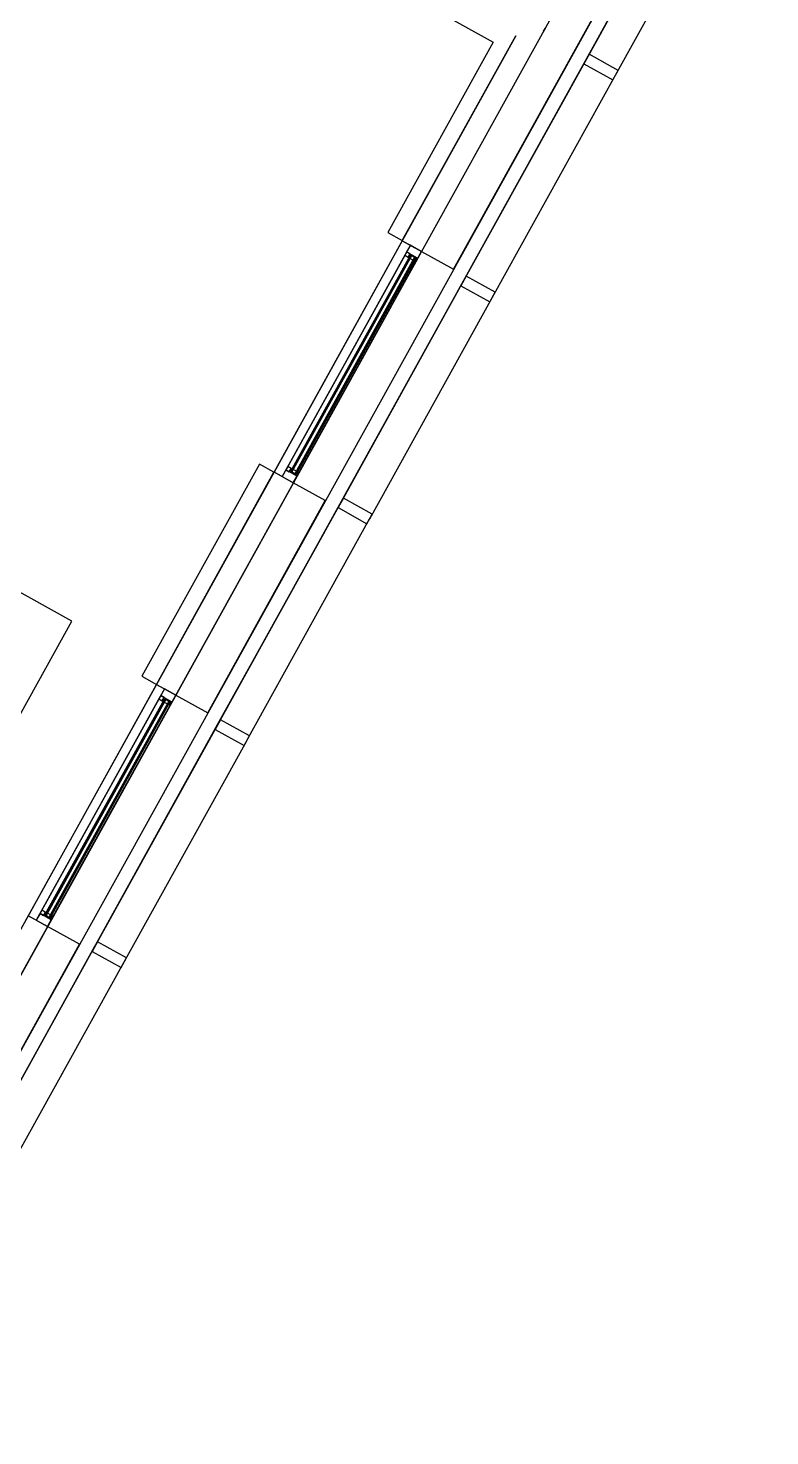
# Model space of a CAD drawing. Header units: metres. Extents: x 2.5 to 42.6, y 0.9 to 31.9.
# Drawn here: x 34.775 to 36.099, y 18.549 to 21.062 of the extents above; entities that cross this region are included whole.
import ezdxf

# ---------------------------------------------------------------- set-up
doc = ezdxf.new("R2010")
doc.units = ezdxf.units.M
for name, color, linetype in [('ARREDI', 9, 'Continuous'), ('INFISSI_VETRATE', 4, 'Continuous'), ('PARETI_STRUTTURE', 7, 'Continuous'), ('PILASTRI_SETTI', 8, 'Continuous')]:
    doc.layers.add(name, color=color, linetype=linetype)

msp = doc.modelspace()

# ---------------------------------------------------------------- linework, layer by layer
at = {"layer": 'ARREDI'}
for points in [[(35.5517, 20.6112), (35.9908, 21.4033)], [(35.1127, 19.8191), (35.2082, 19.9913), (35.5517, 20.6112)], [(35.5521, 20.611), (35.3326, 20.215)], [(34.6737, 19.0271), (35.1127, 19.8191)], [(35.1131, 19.819), (34.8936, 19.4229)]]:
    msp.add_lwpolyline(points, dxfattribs=at)
for points in [[(35.9909, 21.4032), (35.7714, 21.0072), (35.7717, 21.007), (35.9912, 21.403)], [(35.7714, 21.0072), (35.5519, 20.6112), (35.5522, 20.611), (35.7717, 21.007)], [(35.4504, 20.6628), (35.4471, 20.6568), (35.4531, 20.6535), (35.4564, 20.6594)], [(35.4504, 20.6628), (35.4692, 20.6524), (35.4657, 20.6462), (35.4669, 20.6455), (35.4771, 20.6639), (35.4571, 20.6749)], [(35.4548, 20.6525), (35.4564, 20.6554), (35.4547, 20.6563), (35.4531, 20.6535)], [(35.4623, 20.6481), (35.4648, 20.6526), (35.4592, 20.6556), (35.4568, 20.6512)], [(35.4678, 20.6499), (35.4664, 20.6507), (35.4645, 20.6472), (35.4659, 20.6464)], [(35.2348, 20.2738), (35.2281, 20.2617), (35.248, 20.2506), (35.2582, 20.2689), (35.257, 20.2696), (35.2536, 20.2634)], [(35.2348, 20.2738), (35.2408, 20.2705), (35.2441, 20.2764), (35.2381, 20.2798)], [(35.2458, 20.2755), (35.2441, 20.2764), (35.2425, 20.2736), (35.2442, 20.2726)], [(35.2535, 20.2715), (35.248, 20.2746), (35.2456, 20.2701), (35.2511, 20.267)], [(35.255, 20.2659), (35.2569, 20.2693), (35.2555, 20.2701), (35.2535, 20.2667)], [(35.3324, 20.2151), (35.1128, 19.8191), (35.1132, 19.8189), (35.3327, 20.2149)], [(34.6288, 20.1279), (34.5048, 19.9041), (34.7286, 19.78), (34.8527, 20.0038)], [(35.0114, 19.8707), (35.0302, 19.8603), (35.0267, 19.8541), (35.0279, 19.8534), (35.0381, 19.8718), (35.0181, 19.8829)], [(35.0114, 19.8707), (35.0081, 19.8648), (35.0141, 19.8614), (35.0174, 19.8674)], [(35.0158, 19.8605), (35.0174, 19.8633), (35.0157, 19.8643), (35.0141, 19.8614)], [(35.0232, 19.856), (35.0257, 19.8605), (35.0202, 19.8636), (35.0177, 19.8591)], [(35.0288, 19.8578), (35.0274, 19.8586), (35.0254, 19.8551), (35.0269, 19.8543)], [(34.7958, 19.4817), (34.789, 19.4696), (34.809, 19.4585), (34.8192, 19.4769), (34.818, 19.4775), (34.8146, 19.4713)], [(34.7958, 19.4817), (34.8018, 19.4784), (34.8051, 19.4844), (34.7991, 19.4877)], [(34.8068, 19.4834), (34.8051, 19.4843), (34.8035, 19.4815), (34.8052, 19.4805)], [(34.8145, 19.4794), (34.809, 19.4825), (34.8065, 19.478), (34.812, 19.475)], [(34.816, 19.4738), (34.8179, 19.4773), (34.8165, 19.4781), (34.8145, 19.4746)], [(34.8933, 19.4231), (34.6738, 19.027), (34.6742, 19.0268), (34.8937, 19.4229)]]:
    msp.add_lwpolyline(points, close=True, dxfattribs=at)
at = {"layer": 'INFISSI_VETRATE'}
for points in [[(35.4528, 20.631), (35.4588, 20.637)], [(35.4306, 20.6088), (35.4366, 20.6148)], [(35.4182, 20.5685), (35.4242, 20.5746)], [(35.3959, 20.5463), (35.402, 20.5524)], [(35.3835, 20.5061), (35.3896, 20.5121)], [(35.3613, 20.4838), (35.3674, 20.4899)], [(35.3489, 20.4436), (35.355, 20.4496)], [(35.3267, 20.4214), (35.3328, 20.4274)], [(35.3143, 20.3811), (35.3204, 20.3872)], [(35.2921, 20.3589), (35.2981, 20.365)], [(35.2797, 20.3187), (35.2857, 20.3247)], [(35.2575, 20.2965), (35.2635, 20.3025)], [(35.0151, 19.8592), (35.0197, 19.8638)], [(34.9805, 19.7968), (34.9865, 19.8028)], [(35.0027, 19.819), (35.0088, 19.825)], [(34.9681, 19.7565), (34.9741, 19.7626)], [(34.9459, 19.7343), (34.9519, 19.7403)], [(34.9113, 19.6718), (34.9173, 19.6779)], [(34.9335, 19.6941), (34.9395, 19.7001)], [(34.8989, 19.6316), (34.9049, 19.6376)], [(34.8766, 19.6094), (34.8827, 19.6154)], [(34.842, 19.5469), (34.8481, 19.553)], [(34.8642, 19.5691), (34.8703, 19.5752)], [(34.8296, 19.5067), (34.8357, 19.5127)], [(34.8074, 19.4844), (34.8134, 19.4905)]]:
    msp.add_lwpolyline(points, dxfattribs=at)
at = {"layer": 'PARETI_STRUTTURE'}
for points in [[(38.533, 26.1773), (38.5902, 26.1456), (32.975, 16.0148)], [(33.0572, 16.298), (38.0789, 25.358)], [(33.6277, 22.1332), (35.6051, 21.0372)], [(35.7547, 21.0299), (35.9637, 21.407), (35.9066, 21.4387)], [(35.7765, 21.0156), (35.9864, 21.3944)], [(35.8234, 20.9784), (36.0429, 21.3744)], [(35.6951, 21.0571), (35.6975, 21.0616)], [(35.6975, 21.0616), (35.6951, 21.0571)], [(34.3027, 18.6262), (35.6454, 21.0487)], [(35.6051, 21.0372), (35.4167, 20.6973), (35.4425, 20.683), (35.6452, 21.0487)], [(35.6454, 21.0487), (35.4426, 20.6829), (35.4771, 20.6639)], [(35.6452, 21.0487), (35.6454, 21.0487)], [(35.4771, 20.6639), (35.5342, 20.6322), (35.7547, 21.0299)], [(35.557, 20.6196), (35.7669, 20.9984)], [(35.6039, 20.5823), (35.8234, 20.9784)], [(35.4426, 20.6829), (35.2136, 20.2697), (35.0036, 19.8909), (35.0381, 19.8718)], [(35.4426, 20.6829), (35.4571, 20.6749)], [(35.3626, 20.4572), (35.4771, 20.6639)], [(35.4571, 20.6749), (35.4471, 20.6568)], [(35.4471, 20.6568), (35.2381, 20.2798)], [(35.4469, 20.6566), (35.2382, 20.28)], [(35.4572, 20.6568), (35.2435, 20.2712), (35.2455, 20.2701), (35.4592, 20.6556)], [(35.4669, 20.6455), (35.2582, 20.2689)], [(35.2582, 20.2689), (35.4669, 20.6455)], [(35.5521, 20.611), (35.5473, 20.6024)], [(35.3375, 20.2235), (35.5474, 20.6024)], [(35.3844, 20.1863), (35.6039, 20.5823)], [(35.4231, 20.5665), (34.3802, 18.6848)], [(35.248, 20.2506), (35.3626, 20.4572)], [(35.248, 20.2506), (35.2136, 20.2697)], [(35.2281, 20.2617), (35.2136, 20.2697)], [(35.2381, 20.2798), (35.2281, 20.2617)], [(35.0381, 19.8718), (35.0952, 19.8401), (35.3052, 20.2189), (35.248, 20.2506)], [(35.118, 19.8275), (35.3279, 20.2063)], [(35.1649, 19.7904), (35.3843, 20.1863)], [(35.0036, 19.8909), (34.7746, 19.4776), (34.5646, 19.0988), (34.599, 19.0797)], [(35.0036, 19.8909), (35.0181, 19.8829)], [(35.0181, 19.8829), (35.0081, 19.8648)], [(35.0081, 19.8648), (34.7991, 19.4877)], [(35.0079, 19.8645), (34.7992, 19.4879)], [(35.0182, 19.8647), (34.8045, 19.4792), (34.8065, 19.478), (35.0202, 19.8636)], [(35.0279, 19.8535), (34.8192, 19.4769)], [(34.8192, 19.4769), (35.0279, 19.8535)], [(34.9235, 19.6652), (35.0381, 19.8718)], [(34.8985, 19.4315), (35.1084, 19.8103)], [(35.1131, 19.819), (35.1083, 19.8103)], [(34.9453, 19.3942), (35.1648, 19.7903)], [(34.809, 19.4585), (34.9235, 19.6652)], [(34.809, 19.4585), (34.7746, 19.4776)], [(34.789, 19.4696), (34.7746, 19.4776)], [(34.7991, 19.4877), (34.789, 19.4696)], [(34.8095, 19.4594), (34.8192, 19.4769)], [(34.599, 19.0797), (34.6562, 19.048), (34.8662, 19.4268), (34.809, 19.4585)], [(34.6789, 19.0354), (34.8889, 19.4143)], [(34.7258, 18.9982), (34.9453, 19.3942)]]:
    msp.add_lwpolyline(points, dxfattribs=at)
for points in [[(35.7765, 21.0156), (35.7669, 20.9984), (35.8186, 20.9698), (35.8281, 20.987)], [(35.248, 20.2506), (35.4771, 20.6639), (35.4571, 20.6749), (35.2281, 20.2617)], [(35.4572, 20.6568), (35.4592, 20.6556), (35.2455, 20.2701), (35.2435, 20.2712)], [(35.2511, 20.267), (35.4647, 20.6526), (35.4668, 20.6514), (35.2531, 20.2659)], [(35.2531, 20.2659), (35.4668, 20.6514), (35.4648, 20.6526), (35.2511, 20.267)], [(35.557, 20.6196), (35.5474, 20.6023), (35.5991, 20.5737), (35.6086, 20.5909)], [(35.1877, 20.2841), (34.9777, 19.9052), (35.0035, 19.8909), (35.2135, 20.2697)], [(35.3375, 20.2235), (35.3279, 20.2063), (35.3796, 20.1777), (35.3891, 20.1949)], [(34.809, 19.4585), (35.0381, 19.8718), (35.0181, 19.8829), (34.789, 19.4696)], [(35.0182, 19.8647), (35.0202, 19.8636), (34.8065, 19.478), (34.8045, 19.4792)], [(34.812, 19.475), (35.0257, 19.8605), (35.0278, 19.8594), (34.8141, 19.4738)], [(34.8141, 19.4738), (35.0278, 19.8594), (35.0257, 19.8605), (34.812, 19.475)], [(35.118, 19.8275), (35.1084, 19.8103), (35.1601, 19.7817), (35.1696, 19.7989)], [(34.8985, 19.4315), (34.8889, 19.4142), (34.9406, 19.3856), (34.9501, 19.4028)]]:
    msp.add_lwpolyline(points, close=True, dxfattribs=at)
at = {"layer": 'PILASTRI_SETTI'}
for points in [[(35.2456, 20.2701), (35.4592, 20.6556), (35.2441, 20.2709), (35.4571, 20.6567)], [(35.2531, 20.2659), (35.4668, 20.6514), (35.2511, 20.267), (35.4646, 20.6524)], [(34.8065, 19.478), (35.0202, 19.8636), (34.8051, 19.4788), (35.0181, 19.8646)], [(34.8141, 19.4738), (35.0278, 19.8594), (34.812, 19.475), (35.0256, 19.8603)]]:
    msp.add_solid(points, dxfattribs=at)

doc.saveas('drawing.dxf')
